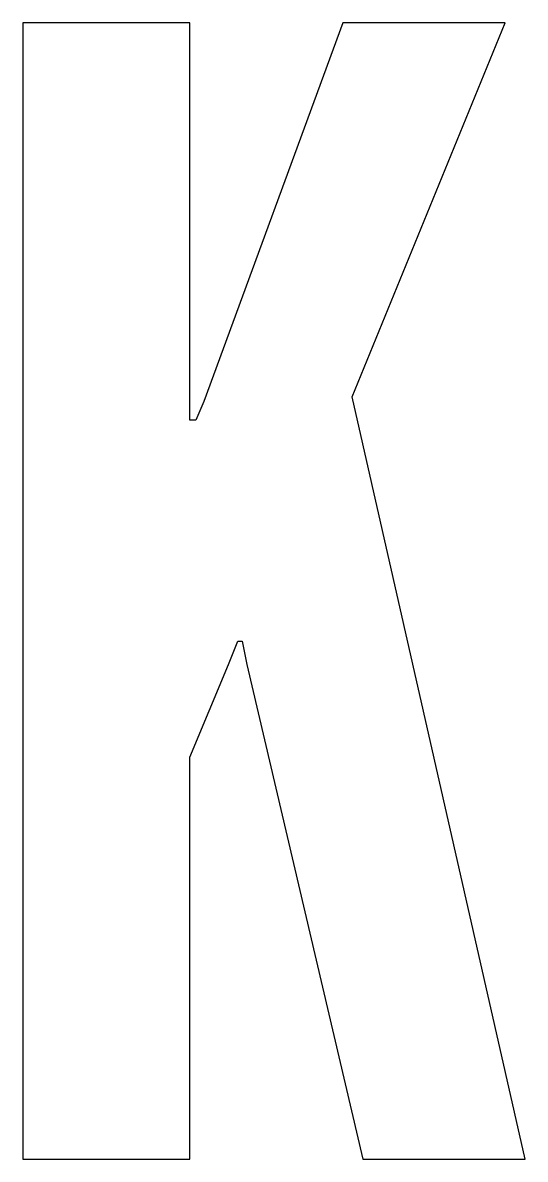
# Model space of a CAD drawing. Extents: x 0 to 0.52, y 0 to 1.18.
import ezdxf

# ---------------------------------------------------------------- set-up
doc = ezdxf.new("R2010")
doc.units = 0
doc.layers.get('0').update_dxf_attribs({"linetype": 'CONTINUOUS'})

msp = doc.modelspace()

# ---------------------------------------------------------------- linework, layer by layer
at = {"color": 0}
for p, q in [((0, 1.176), (0, 1.14057)), ((0.172743, 1.176), (0, 1.176)), ((0.172743, 0.784071), (0.172743, 1.176)), ((0.331164, 1.176), (0.187283, 0.784071)), ((0.499132, 1.176), (0.331164, 1.176)), ((0.340711, 0.788846), (0.499132, 1.176)), ((0, 1.14057), (0, 1.04405)), ((0, 1.04405), (0, 0.900988)), ((0, 0.900988), (0, 0.726019)), ((0.519965, 0), (0.340711, 0.788846)), ((0.172743, 0.764757), (0.172743, 0.784071)), ((0.187283, 0.784071), (0.179253, 0.764757)), ((0.179253, 0.764757), (0.172743, 0.764757)), ((0, 0.726019), (0, 0.533854)), ((0, 0.533854), (0, 0.339031)), ((0.21289, 0.511936), (0.222439, 0.536025)), ((0.222439, 0.536025), (0.227214, 0.536025)), ((0.227214, 0.536025), (0.231988, 0.511936)), ((0.172743, 0.416015), (0.21289, 0.511936)), ((0.231988, 0.511936), (0.351997, 0)), ((0.172743, 0), (0.172743, 0.416015)), ((0, 0.339031), (0, 0.15625)), ((0, 0.15625), (0, 0)), ((0, 0), (0.172743, 0)), ((0.351997, 0), (0.519965, 0))]:
    msp.add_line(p, q, dxfattribs=at)

doc.saveas('drawing.dxf')
